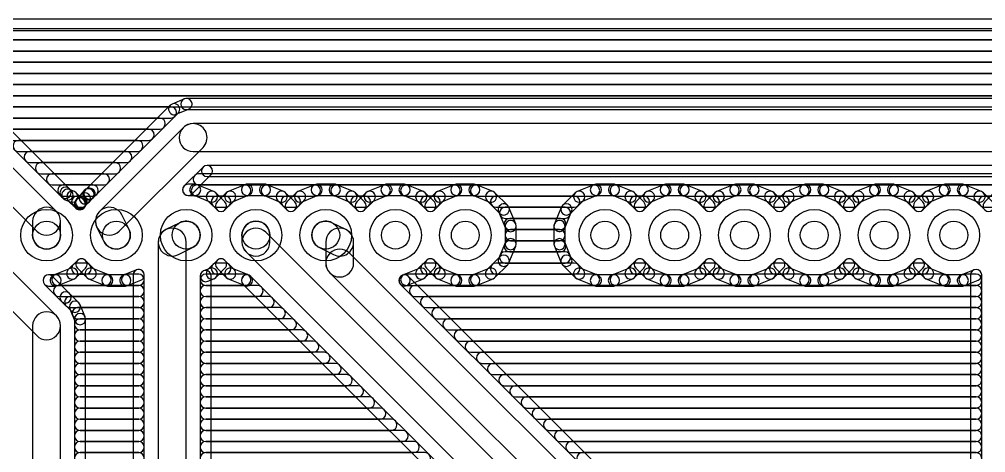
# Model space of a CAD drawing. Extents: x 1 to 104, y 1 to 79.
# Drawn here: x 48.54 to 83.71, y 63.19 to 78.98 of the extents above; entities that cross this region are included whole.
import ezdxf

# ---------------------------------------------------------------- set-up
doc = ezdxf.new("R2010")
doc.units = 0
for name, color, linetype in [('16', 174, 'CONTINUOUS'), ('17', 94, 'CONTINUOUS'), ('44', 250, 'CONTINUOUS')]:
    doc.layers.add(name, color=color, linetype=linetype)

# ---------------------------------------------------------------- blocks, each defined once
blk = doc.blocks.new('ROUNDP')
blk.add_circle((0, 0), 0.5)

msp = doc.modelspace()

# ---------------------------------------------------------------- linework, layer by layer
at = {"layer": '16'}
for points in [[(1.2192, 78.5776), (103.8608, 78.5776, 1), (103.8608, 78.984), (1.2192, 78.984, 1)], [(1.2192, 78.232), (103.8608, 78.232, 1), (103.8608, 78.6384), (1.2192, 78.6384, 1)], [(1.2192, 77.8256), (103.8608, 77.8256, 1), (103.8608, 78.232), (1.2192, 78.232, 1)], [(1.2192, 77.4192), (103.8608, 77.4192, 1), (103.8608, 77.8256), (1.2192, 77.8256, 1)], [(50.3643, 72.8053), (45.7923, 77.3773, 1), (45.5049, 77.0899), (50.0769, 72.5179, 1)], [(45.6662, 77.0128), (103.8608, 77.0128, 1), (103.8608, 77.4192), (45.6662, 77.4192, 1)], [(49.8892, 71.9872), (45.3172, 76.5592, 1), (44.5988, 75.8408), (49.1708, 71.2688, 1)], [(46.0726, 76.6064), (103.8608, 76.6064, 1), (103.8608, 77.0128), (46.0726, 77.0128, 1)], [(46.479, 76.2), (103.8608, 76.2, 1), (103.8608, 76.6064), (46.479, 76.6064, 1)], [(46.8854, 75.7936), (103.8608, 75.7936, 1), (103.8608, 76.2), (46.8854, 76.2, 1)], [(54.5437, 76.0829), (54.0956, 75.8973, 1), (54.2511, 75.5219), (54.6992, 75.7075, 1)], [(97.7785, 76.0984), (54.6215, 76.0984, 1), (54.6215, 75.692), (97.7785, 75.692, 1)], [(47.2918, 75.3872), (54.0542, 75.3872, 1), (54.0542, 75.7936), (47.2918, 75.7936, 1)], [(54.0297, 75.8533), (50.9501, 72.7737, 1), (51.2375, 72.4863), (54.3171, 75.5659, 1)], [(47.6982, 74.9808), (53.6478, 74.9808, 1), (53.6478, 75.3872), (47.6982, 75.3872, 1)], [(48.1046, 74.5744), (53.2414, 74.5744, 1), (53.2414, 74.9808), (48.1046, 74.9808, 1)], [(52.1752, 71.2688), (55.2232, 74.3168, 1), (54.5048, 75.0352), (51.4568, 71.9872, 1)], [(54.864, 74.168), (97.536, 74.168, 1), (97.536, 75.184), (54.864, 75.184, 1)], [(48.511, 74.168), (52.835, 74.168, 1), (52.835, 74.5744), (48.511, 74.5744, 1)], [(48.9174, 73.7616), (52.4286, 73.7616, 1), (52.4286, 74.168), (48.9174, 74.168, 1)], [(49.3238, 73.3552), (52.0222, 73.3552, 1), (52.0222, 73.7616), (49.3238, 73.7616, 1)], [(54.8269, 72.6273), (55.5127, 73.3131, 1), (55.2253, 73.6005), (54.5395, 72.9147, 1)], [(55.369, 73.2536), (89.8491, 73.2536, 1), (89.8491, 73.66), (55.369, 73.66, 1)], [(49.7302, 72.9488), (51.6158, 72.9488, 1), (51.6158, 73.3552), (49.7302, 73.3552, 1)], [(55.0642, 72.9488), (89.4851, 72.9488, 1), (89.4851, 73.3552), (55.0642, 73.3552, 1)], [(50.1366, 72.5424), (51.2094, 72.5424, 1), (51.2094, 72.9488), (50.1366, 72.9488, 1)], [(50.4336, 72.7359), (50.3643, 72.8053, 1), (50.0769, 72.5179), (50.1463, 72.4486, 1)], [(50.9003, 72.7432), (50.7698, 72.5926, 1), (51.0768, 72.3263), (51.2074, 72.4769, 1)], [(51.0029, 72.8118), (50.963, 72.7918, 1), (51.1447, 72.4283), (51.1847, 72.4483, 1)], [(54.9384, 72.9742), (54.6832, 72.9742, 1), (54.6832, 72.5678), (54.9384, 72.5678, 1)], [(55.623, 72.7074), (55.0162, 72.9587, 1), (54.8606, 72.5833), (55.4675, 72.3319, 1)], [(54.9997, 72.5424), (56.7603, 72.5424, 1), (56.7603, 72.9488), (54.9997, 72.9488, 1)], [(56.7438, 72.9587), (56.137, 72.7074, 1), (56.2925, 72.3319), (56.8994, 72.5833, 1)], [(57.4784, 72.9742), (56.8216, 72.9742, 1), (56.8216, 72.5678), (57.4784, 72.5678, 1)], [(58.163, 72.7074), (57.5562, 72.9587, 1), (57.4006, 72.5833), (58.0075, 72.3319, 1)], [(57.5397, 72.5424), (59.3003, 72.5424, 1), (59.3003, 72.9488), (57.5397, 72.9488, 1)], [(59.2838, 72.9587), (58.677, 72.7074, 1), (58.8325, 72.3319), (59.4394, 72.5833, 1)], [(60.0184, 72.9742), (59.3616, 72.9742, 1), (59.3616, 72.5678), (60.0184, 72.5678, 1)], [(60.703, 72.7074), (60.0962, 72.9587, 1), (59.9406, 72.5833), (60.5475, 72.3319, 1)], [(60.0797, 72.5424), (61.8403, 72.5424, 1), (61.8403, 72.9488), (60.0797, 72.9488, 1)], [(61.8238, 72.9587), (61.217, 72.7074, 1), (61.3725, 72.3319), (61.9794, 72.5833, 1)], [(62.5584, 72.9742), (61.9016, 72.9742, 1), (61.9016, 72.5678), (62.5584, 72.5678, 1)], [(63.243, 72.7074), (62.6362, 72.9587, 1), (62.4806, 72.5833), (63.0875, 72.3319, 1)], [(62.6197, 72.5424), (64.3803, 72.5424, 1), (64.3803, 72.9488), (62.6197, 72.9488, 1)], [(64.3638, 72.9587), (63.757, 72.7074, 1), (63.9125, 72.3319), (64.5194, 72.5833, 1)], [(65.0984, 72.9742), (64.4416, 72.9742, 1), (64.4416, 72.5678), (65.0984, 72.5678, 1)], [(65.783, 72.7074), (65.1762, 72.9587, 1), (65.0206, 72.5833), (65.6275, 72.3319, 1)], [(65.1597, 72.5424), (69.4603, 72.5424, 1), (69.4603, 72.9488), (65.1597, 72.9488, 1)], [(69.4438, 72.9587), (68.837, 72.7074, 1), (68.9925, 72.3319), (69.5994, 72.5833, 1)], [(70.1784, 72.9742), (69.5216, 72.9742, 1), (69.5216, 72.5678), (70.1784, 72.5678, 1)], [(70.863, 72.7074), (70.2562, 72.9587, 1), (70.1006, 72.5833), (70.7075, 72.3319, 1)], [(70.2397, 72.5424), (72.0003, 72.5424, 1), (72.0003, 72.9488), (70.2397, 72.9488, 1)], [(71.9838, 72.9587), (71.377, 72.7074, 1), (71.5325, 72.3319), (72.1394, 72.5833, 1)], [(72.7184, 72.9742), (72.0616, 72.9742, 1), (72.0616, 72.5678), (72.7184, 72.5678, 1)], [(73.403, 72.7074), (72.7962, 72.9587, 1), (72.6406, 72.5833), (73.2475, 72.3319, 1)], [(72.7797, 72.5424), (74.5403, 72.5424, 1), (74.5403, 72.9488), (72.7797, 72.9488, 1)], [(74.5238, 72.9587), (73.917, 72.7074, 1), (74.0725, 72.3319), (74.6794, 72.5833, 1)], [(75.2584, 72.9742), (74.6016, 72.9742, 1), (74.6016, 72.5678), (75.2584, 72.5678, 1)], [(75.943, 72.7074), (75.3362, 72.9587, 1), (75.1806, 72.5833), (75.7875, 72.3319, 1)], [(75.3197, 72.5424), (77.0803, 72.5424, 1), (77.0803, 72.9488), (75.3197, 72.9488, 1)], [(77.0638, 72.9587), (76.457, 72.7074, 1), (76.6125, 72.3319), (77.2194, 72.5833, 1)], [(77.7984, 72.9742), (77.1416, 72.9742, 1), (77.1416, 72.5678), (77.7984, 72.5678, 1)], [(78.483, 72.7074), (77.8762, 72.9587, 1), (77.7206, 72.5833), (78.3275, 72.3319, 1)], [(77.8597, 72.5424), (79.6203, 72.5424, 1), (79.6203, 72.9488), (77.8597, 72.9488, 1)], [(79.6038, 72.9587), (78.997, 72.7074, 1), (79.1525, 72.3319), (79.7594, 72.5833, 1)], [(80.3384, 72.9742), (79.6816, 72.9742, 1), (79.6816, 72.5678), (80.3384, 72.5678, 1)], [(81.023, 72.7074), (80.4162, 72.9587, 1), (80.2606, 72.5833), (80.8675, 72.3319, 1)], [(80.3997, 72.5424), (82.1603, 72.5424, 1), (82.1603, 72.9488), (80.3997, 72.9488, 1)], [(82.1438, 72.9587), (81.537, 72.7074, 1), (81.6925, 72.3319), (82.2994, 72.5833, 1)], [(82.8784, 72.9742), (82.2216, 72.9742, 1), (82.2216, 72.5678), (82.8784, 72.5678, 1)], [(83.563, 72.7074), (82.9562, 72.9587, 1), (82.8006, 72.5833), (83.4075, 72.3319, 1)], [(82.9397, 72.5424), (84.7003, 72.5424, 1), (84.7003, 72.9488), (82.9397, 72.9488, 1)], [(50.543, 72.7074), (50.3677, 72.78, 1), (50.2122, 72.4045), (50.3875, 72.3319, 1)], [(50.8822, 72.3901), (50.6089, 72.6633, 1), (50.3215, 72.376), (50.5948, 72.1027, 1)], [(50.6457, 72.136), (50.803, 72.136, 1), (50.803, 72.5424), (50.6457, 72.5424, 1)], [(50.6118, 72.4105), (50.585, 72.3795, 1), (50.892, 72.1132), (50.9188, 72.1442, 1)], [(50.5947, 72.3964), (50.5776, 72.3551, 1), (50.9531, 72.1996), (50.9701, 72.2409, 1)], [(50.7796, 72.6032), (50.6387, 72.4623, 1), (50.9261, 72.1749), (51.067, 72.3158, 1)], [(56.0237, 72.3285), (55.6889, 72.6633, 1), (55.4015, 72.376), (55.7363, 72.0412, 1)], [(55.7257, 72.136), (56.0343, 72.136, 1), (56.0343, 72.5424), (55.7257, 72.5424, 1)], [(56.0711, 72.6633), (55.7363, 72.3285, 1), (56.0237, 72.0412), (56.3585, 72.376, 1)], [(58.5637, 72.3285), (58.2289, 72.6633, 1), (57.9415, 72.376), (58.2763, 72.0412, 1)], [(58.2657, 72.136), (58.5743, 72.136, 1), (58.5743, 72.5424), (58.2657, 72.5424, 1)], [(58.6111, 72.6633), (58.2763, 72.3285, 1), (58.5637, 72.0412), (58.8985, 72.376, 1)], [(61.1037, 72.3285), (60.7689, 72.6633, 1), (60.4815, 72.376), (60.8163, 72.0412, 1)], [(60.8057, 72.136), (61.1143, 72.136, 1), (61.1143, 72.5424), (60.8057, 72.5424, 1)], [(61.1511, 72.6633), (60.8163, 72.3285, 1), (61.1037, 72.0412), (61.4385, 72.376, 1)], [(63.6437, 72.3285), (63.3089, 72.6633, 1), (63.0215, 72.376), (63.3563, 72.0412, 1)], [(63.3457, 72.136), (63.6543, 72.136, 1), (63.6543, 72.5424), (63.3457, 72.5424, 1)], [(63.6911, 72.6633), (63.3563, 72.3285, 1), (63.6437, 72.0412), (63.9785, 72.376, 1)], [(66.3133, 72.1989), (65.8489, 72.6633, 1), (65.5615, 72.376), (66.026, 71.9115, 1)], [(65.8857, 72.136), (68.7343, 72.136, 1), (68.7343, 72.5424), (65.8857, 72.5424, 1)], [(68.7711, 72.6633), (68.3067, 72.1989, 1), (68.594, 71.9115), (69.0585, 72.376, 1)], [(71.2637, 72.3285), (70.9289, 72.6633, 1), (70.6415, 72.376), (70.9763, 72.0412, 1)], [(70.9657, 72.136), (71.2743, 72.136, 1), (71.2743, 72.5424), (70.9657, 72.5424, 1)], [(71.3111, 72.6633), (70.9763, 72.3285, 1), (71.2637, 72.0412), (71.5985, 72.376, 1)], [(73.8037, 72.3285), (73.4689, 72.6633, 1), (73.1815, 72.376), (73.5163, 72.0412, 1)], [(73.5057, 72.136), (73.8143, 72.136, 1), (73.8143, 72.5424), (73.5057, 72.5424, 1)], [(73.8511, 72.6633), (73.5163, 72.3285, 1), (73.8037, 72.0412), (74.1385, 72.376, 1)], [(76.3437, 72.3285), (76.0089, 72.6633, 1), (75.7215, 72.376), (76.0563, 72.0412, 1)], [(76.0457, 72.136), (76.3543, 72.136, 1), (76.3543, 72.5424), (76.0457, 72.5424, 1)], [(76.3911, 72.6633), (76.0563, 72.3285, 1), (76.3437, 72.0412), (76.6785, 72.376, 1)], [(78.8837, 72.3285), (78.5489, 72.6633, 1), (78.2615, 72.376), (78.5963, 72.0412, 1)], [(78.5857, 72.136), (78.8943, 72.136, 1), (78.8943, 72.5424), (78.5857, 72.5424, 1)], [(78.9311, 72.6633), (78.5963, 72.3285, 1), (78.8837, 72.0412), (79.2185, 72.376, 1)], [(81.4237, 72.3285), (81.0889, 72.6633, 1), (80.8015, 72.376), (81.1363, 72.0412, 1)], [(81.1257, 72.136), (81.4343, 72.136, 1), (81.4343, 72.5424), (81.1257, 72.5424, 1)], [(81.4711, 72.6633), (81.1363, 72.3285, 1), (81.4237, 72.0412), (81.7585, 72.376, 1)], [(83.9637, 72.3285), (83.6289, 72.6633, 1), (83.3415, 72.376), (83.6763, 72.0412, 1)], [(83.6657, 72.136), (83.9743, 72.136, 1), (83.9743, 72.5424), (83.6657, 72.5424, 1)], [(84.0111, 72.6633), (83.6763, 72.3285, 1), (83.9637, 72.0412), (84.2985, 72.376, 1)], [(49.022, 71.628), (49.022, 71.12, 1), (50.038, 71.12), (50.038, 71.628, 1)], [(51.3616, 71.4008), (51.6156, 70.8928, 1), (52.5244, 71.3472), (52.2704, 71.8552, 1)], [(66.6087, 71.5262), (66.3574, 72.133, 1), (65.9819, 71.9775), (66.2333, 71.3706, 1)], [(66.2204, 71.7296), (68.3996, 71.7296, 1), (68.3996, 72.136), (66.2204, 72.136, 1)], [(68.2626, 72.133), (68.0113, 71.5262, 1), (68.3867, 71.3706), (68.6381, 71.9775, 1)], [(54.3292, 70.4116), (54.8372, 70.6656, 1), (54.3828, 71.5744), (53.8748, 71.3204, 1)], [(57.658, 70.866), (57.658, 71.12, 1), (56.642, 71.12), (56.642, 70.866, 1)], [(60.4252, 71.3204), (59.9172, 71.5744, 1), (59.4628, 70.6656), (59.9708, 70.4116, 1)], [(66.3887, 71.3232), (68.2313, 71.3232, 1), (68.2313, 71.7296), (66.3887, 71.7296, 1)], [(66.6242, 70.7916), (66.6242, 71.4484, 1), (66.2178, 71.4484), (66.2178, 70.7916, 1)], [(67.9958, 71.4484), (67.9958, 70.7916, 1), (68.4022, 70.7916), (68.4022, 71.4484, 1)], [(54.61, 60.96), (54.61, 70.866, 1), (53.594, 70.866), (53.594, 60.96, 1)], [(71.2252, 57.5092), (57.5092, 71.2252, 1), (56.7908, 70.5068), (70.5068, 56.7908, 1)], [(60.706, 70.104), (60.706, 70.866, 1), (59.69, 70.866), (59.69, 70.104, 1)], [(66.421, 70.9168), (68.199, 70.9168, 1), (68.199, 71.3232), (66.421, 71.3232, 1)], [(66.3574, 70.107), (66.6087, 70.7138, 1), (66.2333, 70.8694), (65.9819, 70.2625, 1)], [(66.3887, 70.5104), (68.2313, 70.5104, 1), (68.2313, 70.9168), (66.3887, 70.9168, 1)], [(68.0113, 70.7138), (68.2626, 70.107, 1), (68.6381, 70.2625), (68.3867, 70.8694, 1)], [(49.8892, 68.1772), (47.6032, 70.4632, 1), (46.8848, 69.7448), (49.1708, 67.4588, 1)], [(72.7492, 58.2712), (60.5572, 70.4632, 1), (59.8388, 69.7448), (72.0308, 57.5528, 1)], [(65.8489, 69.5767), (66.3133, 70.0411, 1), (66.026, 70.3285), (65.5615, 69.864, 1)], [(66.2204, 70.104), (68.3996, 70.104, 1), (68.3996, 70.5104), (66.2204, 70.5104, 1)], [(68.3067, 70.0411), (68.7711, 69.5767, 1), (69.0585, 69.864), (68.594, 70.3285, 1)], [(50.6089, 69.5767), (50.9437, 69.9115, 1), (50.6563, 70.1988), (50.3215, 69.864, 1)], [(50.6457, 69.6976), (50.9543, 69.6976, 1), (50.9543, 70.104), (50.6457, 70.104, 1)], [(50.6563, 69.9115), (50.9911, 69.5767, 1), (51.2785, 69.864), (50.9437, 70.1988, 1)], [(55.6889, 69.5767), (56.0237, 69.9115, 1), (55.7363, 70.1988), (55.4015, 69.864, 1)], [(55.7257, 69.6976), (56.0343, 69.6976, 1), (56.0343, 70.104), (55.7257, 70.104, 1)], [(55.7363, 69.9115), (56.0711, 69.5767, 1), (56.3585, 69.864), (56.0237, 70.1988, 1)], [(63.3089, 69.5767), (63.6437, 69.9115, 1), (63.3563, 70.1988), (63.0215, 69.864, 1)], [(63.3457, 69.6976), (63.6543, 69.6976, 1), (63.6543, 70.104), (63.3457, 70.104, 1)], [(63.3563, 69.9115), (63.6911, 69.5767, 1), (63.9785, 69.864), (63.6437, 70.1988, 1)], [(65.8857, 69.6976), (68.7343, 69.6976, 1), (68.7343, 70.104), (65.8857, 70.104, 1)], [(70.9289, 69.5767), (71.2637, 69.9115, 1), (70.9763, 70.1988), (70.6415, 69.864, 1)], [(70.9657, 69.6976), (71.2743, 69.6976, 1), (71.2743, 70.104), (70.9657, 70.104, 1)], [(70.9763, 69.9115), (71.3111, 69.5767, 1), (71.5985, 69.864), (71.2637, 70.1988, 1)], [(73.4689, 69.5767), (73.8037, 69.9115, 1), (73.5163, 70.1988), (73.1815, 69.864, 1)], [(73.5057, 69.6976), (73.8143, 69.6976, 1), (73.8143, 70.104), (73.5057, 70.104, 1)], [(73.5163, 69.9115), (73.8511, 69.5767, 1), (74.1385, 69.864), (73.8037, 70.1988, 1)], [(76.0089, 69.5767), (76.3437, 69.9115, 1), (76.0563, 70.1988), (75.7215, 69.864, 1)], [(76.0457, 69.6976), (76.3543, 69.6976, 1), (76.3543, 70.104), (76.0457, 70.104, 1)], [(76.0563, 69.9115), (76.3911, 69.5767, 1), (76.6785, 69.864), (76.3437, 70.1988, 1)], [(78.5489, 69.5767), (78.8837, 69.9115, 1), (78.5963, 70.1988), (78.2615, 69.864, 1)], [(78.5857, 69.6976), (78.8943, 69.6976, 1), (78.8943, 70.104), (78.5857, 70.104, 1)], [(78.5963, 69.9115), (78.9311, 69.5767, 1), (79.2185, 69.864), (78.8837, 70.1988, 1)], [(81.0889, 69.5767), (81.4237, 69.9115, 1), (81.1363, 70.1988), (80.8015, 69.864, 1)], [(81.1257, 69.6976), (81.4343, 69.6976, 1), (81.4343, 70.104), (81.1257, 70.104, 1)], [(81.1363, 69.9115), (81.4711, 69.5767, 1), (81.7585, 69.864), (81.4237, 70.1988, 1)], [(49.6032, 69.2658), (49.8584, 69.2658, 1), (49.8584, 69.6722), (49.6032, 69.6722, 1)], [(50.3643, 68.9953), (49.7469, 69.6127, 1), (49.4595, 69.3253), (50.0769, 68.7079, 1)], [(49.9362, 69.2813), (50.543, 69.5326, 1), (50.3875, 69.9081), (49.7806, 69.6567, 1)], [(49.9197, 69.2912), (51.6803, 69.2912, 1), (51.6803, 69.6976), (49.9197, 69.6976, 1)], [(51.057, 69.5326), (51.6638, 69.2813, 1), (51.8194, 69.6567), (51.2125, 69.9081, 1)], [(51.7416, 69.2658), (52.3984, 69.2658, 1), (52.3984, 69.6722), (51.7416, 69.6722, 1)], [(52.4762, 69.2813), (52.9606, 69.4819, 1), (52.805, 69.8574), (52.3206, 69.6567, 1)], [(52.4597, 69.2912), (52.8828, 69.2912, 1), (52.8828, 69.6976), (52.4597, 69.6976, 1)], [(52.6796, 69.6696), (52.6796, 61.465, 1), (53.086, 61.465), (53.086, 69.6696, 1)], [(55.399, 69.4398), (55.623, 69.5326, 1), (55.4675, 69.9081), (55.2434, 69.8153, 1)], [(55.5244, 60.7175), (55.5244, 69.6276, 1), (55.118, 69.6276), (55.118, 60.7175, 1)], [(55.3212, 69.2912), (56.7603, 69.2912, 1), (56.7603, 69.6976), (55.3212, 69.6976, 1)], [(56.137, 69.5326), (56.7438, 69.2813, 1), (56.8994, 69.6567), (56.2925, 69.9081, 1)], [(56.8216, 69.2658), (56.8228, 69.2658, 1), (56.8228, 69.6722), (56.8216, 69.6722, 1)], [(56.6791, 69.3253), (67.4489, 58.5555, 1), (67.7363, 58.8429), (56.9665, 69.6127, 1)], [(73.2243, 59.0893), (62.7009, 69.6127, 1), (62.4135, 69.3253), (72.9369, 58.8019, 1)], [(62.5572, 69.2658), (62.5584, 69.2658, 1), (62.5584, 69.6722), (62.5572, 69.6722, 1)], [(62.6362, 69.2813), (63.243, 69.5326, 1), (63.0875, 69.9081), (62.4806, 69.6567, 1)], [(62.6197, 69.2912), (64.3803, 69.2912, 1), (64.3803, 69.6976), (62.6197, 69.6976, 1)], [(63.757, 69.5326), (64.3638, 69.2813, 1), (64.5194, 69.6567), (63.9125, 69.9081, 1)], [(64.4416, 69.2658), (65.0984, 69.2658, 1), (65.0984, 69.6722), (64.4416, 69.6722, 1)], [(65.1762, 69.2813), (65.783, 69.5326, 1), (65.6275, 69.9081), (65.0206, 69.6567, 1)], [(65.1597, 69.2912), (69.4603, 69.2912, 1), (69.4603, 69.6976), (65.1597, 69.6976, 1)], [(68.837, 69.5326), (69.4438, 69.2813, 1), (69.5994, 69.6567), (68.9925, 69.9081, 1)], [(69.5216, 69.2658), (70.1784, 69.2658, 1), (70.1784, 69.6722), (69.5216, 69.6722, 1)], [(70.2562, 69.2813), (70.863, 69.5326, 1), (70.7075, 69.9081), (70.1006, 69.6567, 1)], [(70.2397, 69.2912), (72.0003, 69.2912, 1), (72.0003, 69.6976), (70.2397, 69.6976, 1)], [(71.377, 69.5326), (71.9838, 69.2813, 1), (72.1394, 69.6567), (71.5325, 69.9081, 1)], [(72.0616, 69.2658), (72.7184, 69.2658, 1), (72.7184, 69.6722), (72.0616, 69.6722, 1)], [(72.7962, 69.2813), (73.403, 69.5326, 1), (73.2475, 69.9081), (72.6406, 69.6567, 1)], [(72.7797, 69.2912), (74.5403, 69.2912, 1), (74.5403, 69.6976), (72.7797, 69.6976, 1)], [(73.917, 69.5326), (74.5238, 69.2813, 1), (74.6794, 69.6567), (74.0725, 69.9081, 1)], [(74.6016, 69.2658), (75.2584, 69.2658, 1), (75.2584, 69.6722), (74.6016, 69.6722, 1)], [(75.3362, 69.2813), (75.943, 69.5326, 1), (75.7875, 69.9081), (75.1806, 69.6567, 1)], [(75.3197, 69.2912), (77.0803, 69.2912, 1), (77.0803, 69.6976), (75.3197, 69.6976, 1)], [(76.457, 69.5326), (77.0638, 69.2813, 1), (77.2194, 69.6567), (76.6125, 69.9081, 1)], [(77.1416, 69.2658), (77.7984, 69.2658, 1), (77.7984, 69.6722), (77.1416, 69.6722, 1)], [(77.8762, 69.2813), (78.483, 69.5326, 1), (78.3275, 69.9081), (77.7206, 69.6567, 1)], [(77.8597, 69.2912), (79.6203, 69.2912, 1), (79.6203, 69.6976), (77.8597, 69.6976, 1)], [(78.997, 69.5326), (79.6038, 69.2813, 1), (79.7594, 69.6567), (79.1525, 69.9081, 1)], [(79.6816, 69.2658), (80.3384, 69.2658, 1), (80.3384, 69.6722), (79.6816, 69.6722, 1)], [(80.4162, 69.2813), (81.023, 69.5326, 1), (80.8675, 69.9081), (80.2606, 69.6567, 1)], [(80.3997, 69.2912), (82.1603, 69.2912, 1), (82.1603, 69.6976), (80.3997, 69.6976, 1)], [(81.537, 69.5326), (82.1438, 69.2813, 1), (82.2994, 69.6567), (81.6925, 69.9081, 1)], [(82.2216, 69.2658), (82.8784, 69.2658, 1), (82.8784, 69.6722), (82.2216, 69.6722, 1)], [(82.9562, 69.2813), (83.4406, 69.4819, 1), (83.285, 69.8574), (82.8006, 69.6567, 1)], [(82.9397, 69.2912), (83.3628, 69.2912, 1), (83.3628, 69.6976), (82.9397, 69.6976, 1)], [(83.1596, 69.6696), (83.1596, 62.989, 1), (83.566, 62.989), (83.566, 69.6696, 1)], [(49.9842, 68.8848), (52.8828, 68.8848, 1), (52.8828, 69.2912), (49.9842, 69.2912, 1)], [(55.3212, 68.8848), (57.2038, 68.8848, 1), (57.2038, 69.2912), (55.3212, 69.2912, 1)], [(62.9382, 68.8848), (83.3628, 68.8848, 1), (83.3628, 69.2912), (62.9382, 69.2912, 1)], [(50.7073, 68.6523), (50.3643, 68.9953, 1), (50.0769, 68.7079), (50.4199, 68.3649, 1)], [(50.2206, 69.0548), (50.2206, 69.0548, 1), (50.2206, 68.6484), (50.2206, 68.6484, 1)], [(50.3906, 68.4784), (52.8828, 68.4784, 1), (52.8828, 68.8848), (50.3906, 68.8848, 1)], [(50.9369, 68.1383), (50.7513, 68.5864, 1), (50.3759, 68.4309), (50.5615, 67.9828, 1)], [(55.3212, 68.4784), (57.6102, 68.4784, 1), (57.6102, 68.8848), (55.3212, 68.8848, 1)], [(63.3446, 68.4784), (83.3628, 68.4784, 1), (83.3628, 68.8848), (63.3446, 68.8848, 1)], [(50.038, 58.674), (50.038, 67.818, 1), (49.022, 67.818), (49.022, 58.674, 1)], [(50.6603, 68.072), (52.8828, 68.072, 1), (52.8828, 68.4784), (50.6603, 68.4784, 1)], [(50.9524, 59.3314), (50.9524, 68.0605, 1), (50.546, 68.0605), (50.546, 59.3314, 1)], [(55.3212, 68.072), (58.0166, 68.072, 1), (58.0166, 68.4784), (55.3212, 68.4784, 1)], [(63.751, 68.072), (83.3628, 68.072, 1), (83.3628, 68.4784), (63.751, 68.4784, 1)], [(50.7492, 67.6656), (52.8828, 67.6656, 1), (52.8828, 68.072), (50.7492, 68.072, 1)], [(55.3212, 67.6656), (58.423, 67.6656, 1), (58.423, 68.072), (55.3212, 68.072, 1)], [(64.1574, 67.6656), (83.3628, 67.6656, 1), (83.3628, 68.072), (64.1574, 68.072, 1)], [(50.7492, 67.2592), (52.8828, 67.2592, 1), (52.8828, 67.6656), (50.7492, 67.6656, 1)], [(55.3212, 67.2592), (58.8294, 67.2592, 1), (58.8294, 67.6656), (55.3212, 67.6656, 1)], [(64.5638, 67.2592), (83.3628, 67.2592, 1), (83.3628, 67.6656), (64.5638, 67.6656, 1)], [(50.7492, 66.8528), (52.8828, 66.8528, 1), (52.8828, 67.2592), (50.7492, 67.2592, 1)], [(55.3212, 66.8528), (59.2358, 66.8528, 1), (59.2358, 67.2592), (55.3212, 67.2592, 1)], [(64.9702, 66.8528), (83.3628, 66.8528, 1), (83.3628, 67.2592), (64.9702, 67.2592, 1)], [(50.7492, 66.4464), (52.8828, 66.4464, 1), (52.8828, 66.8528), (50.7492, 66.8528, 1)], [(55.3212, 66.4464), (59.6422, 66.4464, 1), (59.6422, 66.8528), (55.3212, 66.8528, 1)], [(65.3766, 66.4464), (83.3628, 66.4464, 1), (83.3628, 66.8528), (65.3766, 66.8528, 1)], [(50.7492, 66.04), (52.8828, 66.04, 1), (52.8828, 66.4464), (50.7492, 66.4464, 1)], [(55.3212, 66.04), (60.0486, 66.04, 1), (60.0486, 66.4464), (55.3212, 66.4464, 1)], [(65.783, 66.04), (83.3628, 66.04, 1), (83.3628, 66.4464), (65.783, 66.4464, 1)], [(50.7492, 65.6336), (52.8828, 65.6336, 1), (52.8828, 66.04), (50.7492, 66.04, 1)], [(55.3212, 65.6336), (60.455, 65.6336, 1), (60.455, 66.04), (55.3212, 66.04, 1)], [(66.1894, 65.6336), (83.3628, 65.6336, 1), (83.3628, 66.04), (66.1894, 66.04, 1)], [(50.7492, 65.2272), (52.8828, 65.2272, 1), (52.8828, 65.6336), (50.7492, 65.6336, 1)], [(55.3212, 65.2272), (60.8614, 65.2272, 1), (60.8614, 65.6336), (55.3212, 65.6336, 1)], [(66.5958, 65.2272), (83.3628, 65.2272, 1), (83.3628, 65.6336), (66.5958, 65.6336, 1)], [(50.7492, 64.8208), (52.8828, 64.8208, 1), (52.8828, 65.2272), (50.7492, 65.2272, 1)], [(55.3212, 64.8208), (61.2678, 64.8208, 1), (61.2678, 65.2272), (55.3212, 65.2272, 1)], [(67.0022, 64.8208), (83.3628, 64.8208, 1), (83.3628, 65.2272), (67.0022, 65.2272, 1)], [(50.7492, 64.4144), (52.8828, 64.4144, 1), (52.8828, 64.8208), (50.7492, 64.8208, 1)], [(55.3212, 64.4144), (61.6742, 64.4144, 1), (61.6742, 64.8208), (55.3212, 64.8208, 1)], [(67.4086, 64.4144), (83.3628, 64.4144, 1), (83.3628, 64.8208), (67.4086, 64.8208, 1)], [(50.7492, 64.008), (52.8828, 64.008, 1), (52.8828, 64.4144), (50.7492, 64.4144, 1)], [(55.3212, 64.008), (62.0806, 64.008, 1), (62.0806, 64.4144), (55.3212, 64.4144, 1)], [(67.815, 64.008), (83.3628, 64.008, 1), (83.3628, 64.4144), (67.815, 64.4144, 1)], [(50.7492, 63.6016), (52.8828, 63.6016, 1), (52.8828, 64.008), (50.7492, 64.008, 1)], [(55.3212, 63.6016), (62.487, 63.6016, 1), (62.487, 64.008), (55.3212, 64.008, 1)], [(68.2214, 63.6016), (83.3628, 63.6016, 1), (83.3628, 64.008), (68.2214, 64.008, 1)], [(50.7492, 63.1952), (52.8828, 63.1952, 1), (52.8828, 63.6016), (50.7492, 63.6016, 1)], [(55.3212, 63.1952), (62.8934, 63.1952, 1), (62.8934, 63.6016), (55.3212, 63.6016, 1)], [(68.6278, 63.1952), (83.3628, 63.1952, 1), (83.3628, 63.6016), (68.6278, 63.6016, 1)], [(50.7492, 62.7888), (52.8828, 62.7888, 1), (52.8828, 63.1952), (50.7492, 63.1952, 1)], [(55.3212, 62.7888), (63.2998, 62.7888, 1), (63.2998, 63.1952), (55.3212, 63.1952, 1)], [(69.0342, 62.7888), (83.3628, 62.7888, 1), (83.3628, 63.1952), (69.0342, 63.1952, 1)]]:
    msp.add_lwpolyline(points, format="xyb", close=True, dxfattribs=at)
at = {"layer": '44'}
for centre in [(49.53, 71.12), (52.07, 71.12), (54.61, 71.12), (57.15, 71.12), (59.69, 71.12), (62.23, 71.12), (64.77, 71.12), (69.85, 71.12), (72.39, 71.12), (74.93, 71.12), (77.47, 71.12), (80.01, 71.12), (82.55, 71.12)]:
    msp.add_circle(centre, 0.508, dxfattribs=at)

# ---------------------------------------------------------------- block references
at = {"layer": '17', "xscale": 1.8796, "yscale": 1.8796, "rotation": 90}
for p in [(49.53, 71.12), (52.07, 71.12), (54.61, 71.12), (57.15, 71.12), (59.69, 71.12), (62.23, 71.12), (64.77, 71.12), (69.85, 71.12), (72.39, 71.12), (74.93, 71.12), (77.47, 71.12), (80.01, 71.12), (82.55, 71.12)]:
    msp.add_blockref('ROUNDP', p, dxfattribs=at)

doc.saveas('drawing.dxf')
